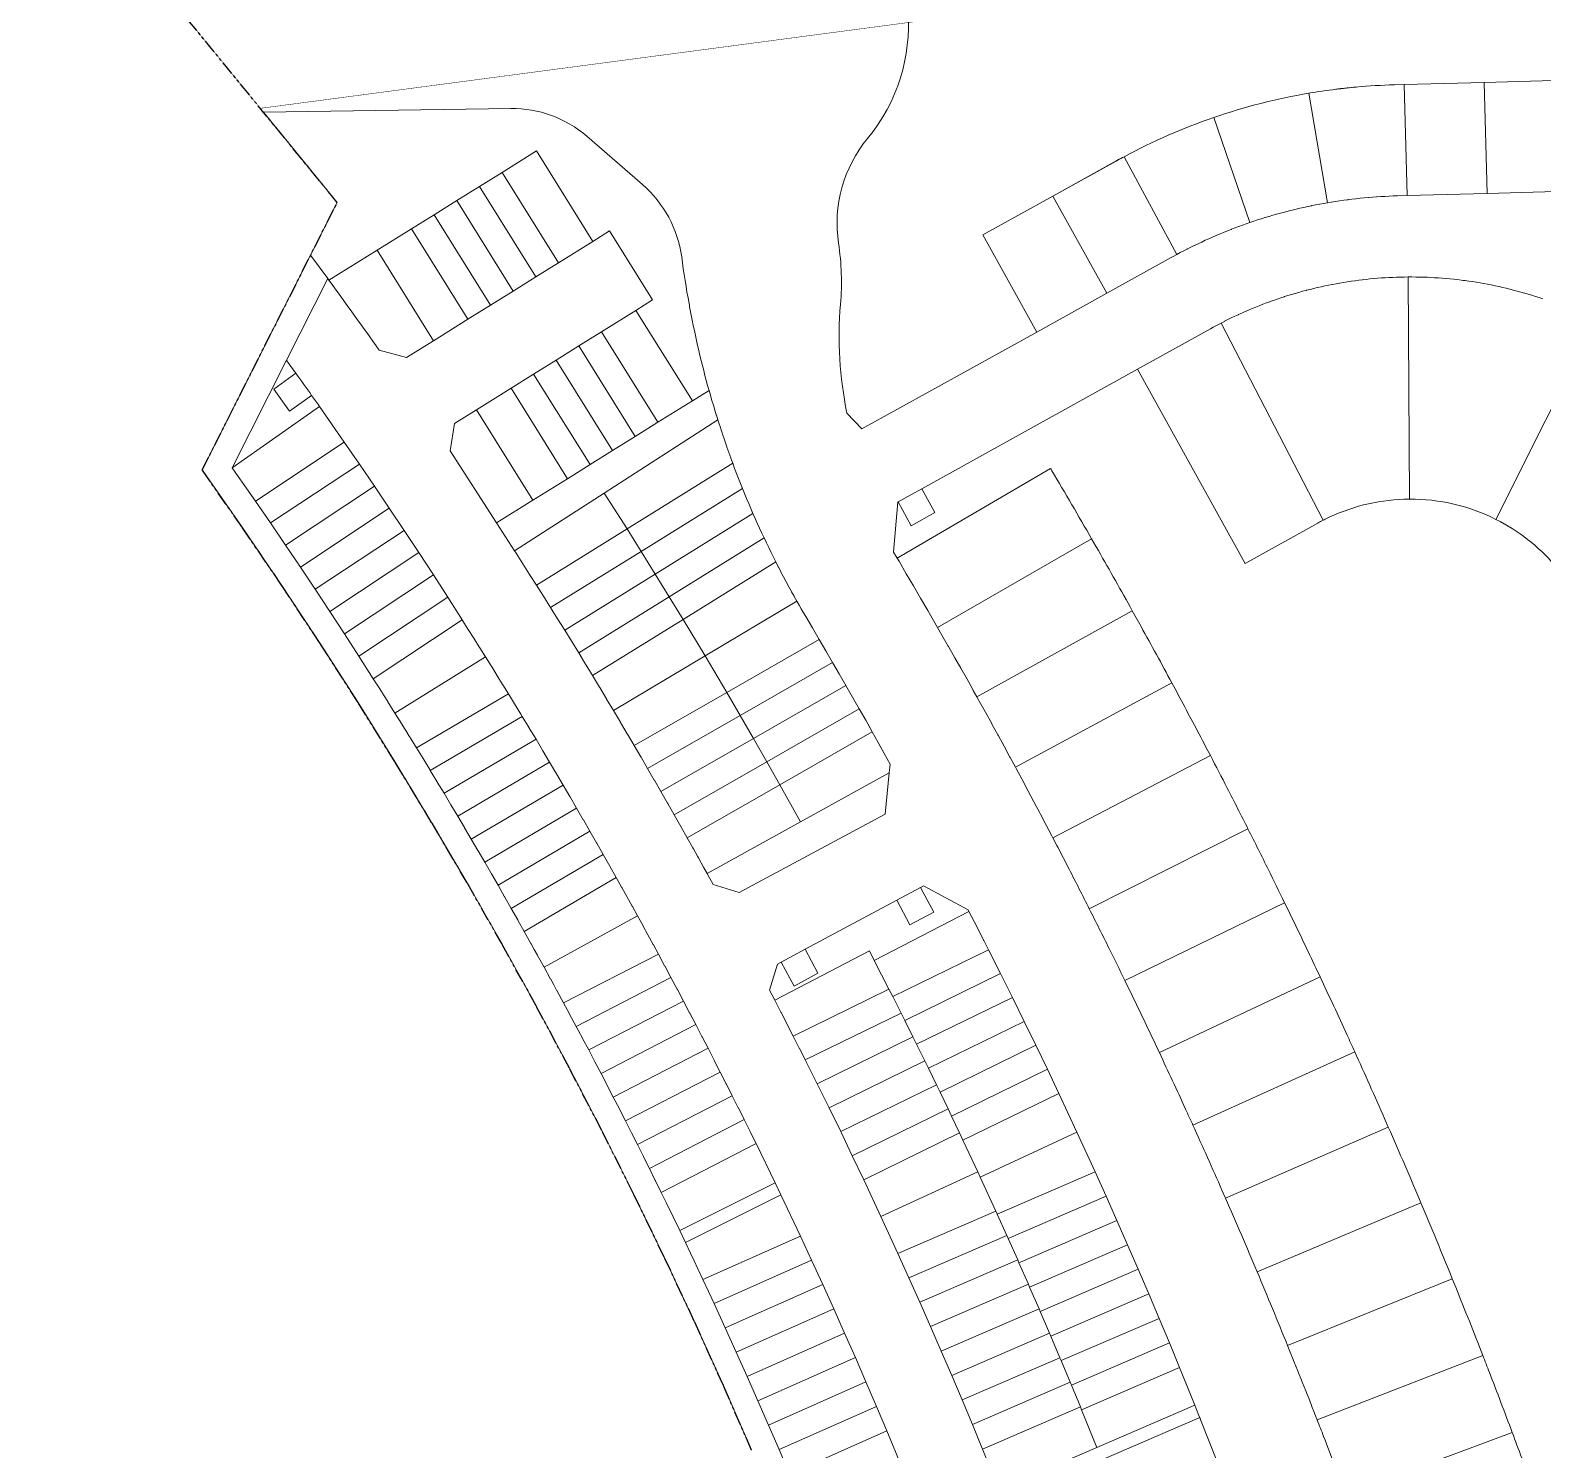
# Model space of a CAD drawing. Header units: centimetres. Extents: x -6122352 to 6876996, y -1694241 to 2592194.
# Drawn here: x -5435704 to -5095276, y -217043 to 102503 of the extents above; entities that cross this region are included whole.
import ezdxf

# ---------------------------------------------------------------- set-up
doc = ezdxf.new("R2010")
doc.units = ezdxf.units.CM
doc.header["$MEASUREMENT"] = 0
doc.linetypes.add('23585-XR-AR-DAMAC PLOT LIMITS$0$PHANTOM2', pattern=[1.25, 0.625, -0.125, 0.125, -0.125, 0.125, -0.125])
for name, color, linetype, lineweight, true_color in [('23585-XR-AR-DAMAC PLOT LIMITS$0$1-End units', 7, 'Continuous', 5, 0xf8991e), ('23585-XR-AR-DAMAC PLOT LIMITS$0$1-Open Space', 7, 'Continuous', 5, 0x90cf5a), ('23585-XR-AR-DAMAC PLOT LIMITS$0$1-Utility', 7, 'Continuous', 5, 0x8db1ff)]:
    doc.layers.add(name, color=color, linetype=linetype, lineweight=lineweight, true_color=true_color)
for name, color, linetype, lineweight in [('23585-XR-AR-DAMAC PLOT LIMITS$0$1-LV3', 231, 'Continuous', 5), ('23585-XR-AR-DAMAC PLOT LIMITS$0$1-Mid units', 41, 'Continuous', 5), ('23585-XR-AR-DAMAC PLOT LIMITS$0$1-V55', 171, 'Continuous', 5), ('23585-XR-AR-DAMAC PLOT LIMITS$0$1-V75', 142, 'Continuous', 5), ('A-ANNO-TEXT', 3, 'Continuous', 25)]:
    doc.layers.add(name, color=color, linetype=linetype, lineweight=lineweight)
doc.layers.add('23585-XR-AR-DAMAC PLOT LIMITS$0$D-Phase New', color=7, linetype='Continuous', true_color=0x000080)
doc.layers.add('23585-XR-AR-DAMAC PLOT LIMITS$0$PROJECT_LIMIT', color=1, linetype='Continuous')
doc.layers.add('@MI-REF LAYER', color=7, linetype='Continuous')

# ---------------------------------------------------------------- blocks, each defined once
blk = doc.blocks.new('23585-XR-AR-DAMAC PLOT LIMITS')
at = {"layer": '23585-XR-AR-DAMAC PLOT LIMITS$0$1-End units', "color": 251, "true_color": 0x636466}
for points in [[(496151.26, 2768715.75), (496149.59, 2768706.76), (496126, 2768711.14), (496127.67, 2768720.14)], [(496192.84, 2768708.02), (496191.18, 2768699.02), (496167.58, 2768703.41), (496169.26, 2768712.4)], [(496209.35, 2768705.21), (496204.17, 2768677.7), (496194.76, 2768679.35), (496199.91, 2768709.33), (496200.99, 2768708.84), (496201.11, 2768708.78), (496202.25, 2768708.26), (496202.28, 2768708.25), (496203.43, 2768707.74), (496203.52, 2768707.7), (496204.61, 2768707.21), (496205.7, 2768706.74), (496205.81, 2768706.69), (496206.97, 2768706.2), (496207, 2768706.19), (496208.16, 2768705.7), (496208.26, 2768705.67)], [(496227.75, 2768673.24), (496232.29, 2768697.35), (496233.45, 2768697.03), (496233.52, 2768697.02), (496234.61, 2768696.72), (496234.71, 2768696.69), (496234.74, 2768696.68), (496235.92, 2768696.37), (496235.95, 2768696.37), (496237.13, 2768696.06), (496237.16, 2768696.05), (496238.36, 2768695.75), (496239.56, 2768695.46), (496239.65, 2768695.43), (496240.77, 2768695.17), (496240.82, 2768695.16), (496241.99, 2768694.88), (496237.12, 2768671.34)], [(496237.12, 2768671.34), (496241.99, 2768694.88), (496242.97, 2768694.66), (496243.01, 2768694.65), (496243.94, 2768694.44), (496244.92, 2768694.23), (496244.96, 2768694.22), (496245.9, 2768694.02), (496248.82, 2768693.41), (496251.73, 2768692.78), (496246.48, 2768669.37)], [(496145.2, 2768683.16), (496143.53, 2768674.16), (496119.93, 2768678.55), (496121.61, 2768687.55)], [(496284.57, 2768684.11), (496279.19, 2768661.9), (496269.89, 2768664.11), (496275.15, 2768687.53), (496277.85, 2768686.89), (496280.54, 2768686.25), (496283.23, 2768685.61)], [(496186.79, 2768675.43), (496185.11, 2768666.43), (496161.52, 2768670.82), (496163.2, 2768679.82)], [(496204.17, 2768677.7), (496199.72, 2768654.11), (496196.92, 2768654.61), (496194.12, 2768655.1), (496191.32, 2768655.59), (496190.7, 2768655.69), (496194.76, 2768679.35)], [(496227.75, 2768673.24), (496237.12, 2768671.34), (496232.27, 2768647.83), (496229.33, 2768648.43), (496229.28, 2768648.45), (496226.36, 2768649.04), (496226.29, 2768649.05), (496223.3, 2768649.65)], [(496329, 2768673.7), (496322.21, 2768650.67), (496320.42, 2768651.17), (496313.38, 2768653.11), (496319.68, 2768676.26), (496322.1, 2768675.6), (496324.34, 2768674.99), (496326.67, 2768674.34), (496326.76, 2768674.32)], [(496237.12, 2768671.34), (496246.48, 2768669.37), (496241.22, 2768645.95), (496238.29, 2768646.57), (496238.24, 2768646.58), (496235.32, 2768647.2), (496235.25, 2768647.21), (496232.27, 2768647.83)], [(496279.19, 2768661.9), (496273.54, 2768638.57), (496271.99, 2768638.94), (496269.63, 2768639.51), (496269.23, 2768639.6), (496267.4, 2768640.04), (496267.09, 2768640.11), (496264.64, 2768640.69), (496269.89, 2768664.11)], [(496356.73, 2768640.49), (496363.53, 2768663.51), (496372.74, 2768660.61), (496365.47, 2768637.75), (496364.2, 2768638.15)], [(496365.47, 2768637.75), (496372.74, 2768660.61), (496382.05, 2768657.61), (496374.18, 2768634.94), (496373.52, 2768635.15)], [(496313.38, 2768653.11), (496320.42, 2768651.17), (496313.66, 2768628.14), (496310.78, 2768628.94), (496310.72, 2768628.95), (496307.84, 2768629.74), (496307.78, 2768629.76), (496304.83, 2768630.56), (496311.09, 2768653.73)], [(496146.79, 2768643.96), (496143.06, 2768620.24), (496140.67, 2768620.56), (496138.52, 2768620.85), (496136.37, 2768621.14), (496133.99, 2768621.45), (496137.06, 2768645.25)], [(496354.96, 2768641.04), (496356.73, 2768640.49), (496364.2, 2768638.15), (496356.94, 2768615.27), (496348.21, 2768618.01)], [(496435.97, 2768638.67), (496428.09, 2768615.99), (496419.52, 2768619.19), (496427.39, 2768641.87)], [(496203.86, 2768634.75), (496199.48, 2768611.15), (496196.54, 2768611.69), (496196.48, 2768611.7), (496196.47, 2768611.71), (496194.98, 2768611.98), (496193.55, 2768612.24), (496193.48, 2768612.25), (496193.42, 2768612.26), (496190.48, 2768612.79), (496194.21, 2768636.5), (496196.62, 2768636.07), (496196.72, 2768636.06), (496199.03, 2768635.64), (496201.45, 2768635.2), (496201.54, 2768635.18)], [(496364.2, 2768638.15), (496365.47, 2768637.75), (496373.52, 2768635.15), (496365.65, 2768612.47), (496356.94, 2768615.27)], [(496448.55, 2768633.87), (496439.45, 2768611.66), (496430.9, 2768614.93), (496438.78, 2768637.61), (496439.42, 2768637.37)], [(496213.5, 2768632.93), (496208.48, 2768609.45), (496205.53, 2768610.01), (496205.48, 2768610.02), (496205.45, 2768610.03), (496203.98, 2768610.31), (496202.55, 2768610.58), (496202.48, 2768610.59), (496199.48, 2768611.15), (496203.86, 2768634.75), (496206.27, 2768634.3), (496206.37, 2768634.28), (496208.68, 2768633.85), (496211.09, 2768633.39), (496211.19, 2768633.37)], [(496269.98, 2768620.6), (496264.31, 2768597.28), (496261.4, 2768597.98), (496261.35, 2768597.99), (496261.32, 2768598), (496259.86, 2768598.35), (496258.48, 2768598.68), (496258.45, 2768598.69), (496258.38, 2768598.7), (496255.41, 2768599.41), (496260.44, 2768622.88), (496262.82, 2768622.32), (496262.92, 2768622.29), (496265.21, 2768621.75), (496267.6, 2768621.18), (496267.69, 2768621.15)], [(496279.51, 2768618.25), (496273.2, 2768595.09), (496270.29, 2768595.81), (496270.24, 2768595.82), (496270.2, 2768595.83), (496268.76, 2768596.19), (496267.34, 2768596.54), (496267.28, 2768596.55), (496264.31, 2768597.28), (496269.98, 2768620.6), (496272.36, 2768620.02), (496272.46, 2768620), (496274.75, 2768619.43), (496277.13, 2768618.84), (496277.22, 2768618.82)], [(496419.52, 2768619.19), (496428.09, 2768615.99), (496420.22, 2768593.31), (496419.72, 2768593.5), (496411.01, 2768596.75), (496418.87, 2768619.43)], [(496335.23, 2768602.84), (496328.67, 2768579.75), (496322.13, 2768581.7), (496319.51, 2768582.47), (496325.82, 2768605.64)], [(496347.92, 2768598.93), (496340.28, 2768576.17), (496337.77, 2768576.95), (496335.91, 2768577.52), (496334.05, 2768578.1), (496331.54, 2768578.87), (496338.1, 2768601.96)], [(496402.65, 2768580.32), (496394.4, 2768557.79), (496391.85, 2768558.71), (496390.09, 2768559.35), (496388.33, 2768559.98), (496385.79, 2768560.9), (496393.43, 2768583.66)]]:
    blk.add_lwpolyline(points, close=True, dxfattribs=at)
at = {"layer": '23585-XR-AR-DAMAC PLOT LIMITS$0$1-LV3', "color": 251, "true_color": 0x636466}
for points in [[(496291.05, 2768885.02), (496289.42, 2768883.15), (496287.8, 2768881.28), (496279.24, 2768871.43), (496260.36, 2768887.82), (496268.92, 2768897.67), (496272.25, 2768901.5)], [(496279.24, 2768871.43), (496267.44, 2768857.84), (496248.56, 2768874.23), (496260.36, 2768887.82)], [(496213.68, 2768798.97), (496237.99, 2768793.13), (496233.79, 2768775.63), (496209.48, 2768781.46)]]:
    blk.add_lwpolyline(points, close=True, dxfattribs=at)
for points in [[(496267.44, 2768857.84), (496266.01, 2768856.19), (496265.44, 2768855.52), (496265.39, 2768855.47), (496264.79, 2768854.76), (496264.2, 2768854.05), (496263.61, 2768853.33), (496263.03, 2768852.61), (496263.01, 2768852.58), (496262.46, 2768851.88), (496261.92, 2768851.2), (496261.87, 2768851.13), (496261.31, 2768850.39), (496260.75, 2768849.65), (496260.21, 2768848.91), (496260.17, 2768848.85), (496259.65, 2768848.15), (496259.14, 2768847.42), (496259.11, 2768847.38), (496258.58, 2768846.62), (496258.05, 2768845.85), (496257.53, 2768845.09), (496257.02, 2768844.32), (496257, 2768844.27), (496256.51, 2768843.54), (496235.5, 2768857.08, -0.01132), (496238.96, 2768862.19, -0.000955), (496239.26, 2768862.61, -0.001048), (496239.6, 2768863.07), (496239.63, 2768863.12), (496239.97, 2768863.59, -0.00235), (496240.73, 2768864.62), (496241.12, 2768865.14), (496241.31, 2768865.39), (496241.39, 2768865.5), (496241.66, 2768865.86), (496241.69, 2768865.9, -0.015809), (496247.13, 2768872.58), (496248.56, 2768874.23)], [(496256.51, 2768843.54), (496256.03, 2768842.78), (496255.57, 2768842.04), (496255.54, 2768842), (496255.1, 2768841.28), (496255.07, 2768841.23), (496254.64, 2768840.53), (496254.6, 2768840.46), (496254.19, 2768839.76), (496254.14, 2768839.68), (496253.69, 2768838.91), (496253.24, 2768838.13), (496252.8, 2768837.34), (496252.37, 2768836.56), (496251.94, 2768835.76), (496251.52, 2768834.97), (496251.1, 2768834.17), (496250.69, 2768833.37), (496250.29, 2768832.56), (496249.9, 2768831.76), (496249.87, 2768831.69), (496249.51, 2768830.95), (496249.49, 2768830.89), (496249.13, 2768830.13), (496249.11, 2768830.09), (496248.75, 2768829.31), (496248.74, 2768829.29), (496248.38, 2768828.48), (496248.02, 2768827.67), (496225.1, 2768837.64, -0.040534), (496235.5, 2768857.08)], [(496248.02, 2768827.67), (496247.67, 2768826.84), (496247.33, 2768826.04), (496247.31, 2768826), (496246.99, 2768825.22), (496246.97, 2768825.16), (496246.66, 2768824.39), (496246.63, 2768824.32), (496246.33, 2768823.57), (496246.3, 2768823.48), (496245.98, 2768822.65), (496245.66, 2768821.8), (496245.36, 2768820.96), (496245.05, 2768820.11), (496244.76, 2768819.26), (496244.47, 2768818.4), (496244.19, 2768817.55), (496243.92, 2768816.69), (496243.65, 2768815.83), (496243.39, 2768814.98), (496243.37, 2768814.91), (496243.14, 2768814.11), (496243.12, 2768814.06), (496242.89, 2768813.25), (496242.88, 2768813.2), (496242.65, 2768812.38), (496242.65, 2768812.35), (496242.42, 2768811.5), (496242.2, 2768810.64), (496217.96, 2768816.78, -0.040534), (496225.1, 2768837.64)], [(496242.2, 2768810.64), (496242.02, 2768809.94), (496242.02, 2768809.91), (496241.85, 2768809.25), (496237.99, 2768793.13), (496213.68, 2768798.97), (496217.47, 2768814.79), (496217.54, 2768815.08, -0.003213), (496217.96, 2768816.78)]]:
    blk.add_lwpolyline(points, format="xyb", close=True, dxfattribs=at)
at = {"layer": '23585-XR-AR-DAMAC PLOT LIMITS$0$1-Mid units', "color": 251, "true_color": 0x636466}
for points in [[(496149.59, 2768706.76), (496148.5, 2768700.86), (496124.9, 2768705.24), (496126, 2768711.14)], [(496148.5, 2768700.86), (496147.4, 2768694.96), (496123.8, 2768699.34), (496124.9, 2768705.24)], [(496204.17, 2768677.7), (496209.35, 2768705.21), (496210.49, 2768704.75), (496211.62, 2768704.3), (496212.76, 2768703.86), (496213.9, 2768703.42), (496215.04, 2768702.99), (496210.07, 2768676.62)], [(496191.18, 2768699.02), (496190.08, 2768693.12), (496166.49, 2768697.51), (496167.58, 2768703.41)], [(496215.97, 2768675.52), (496210.07, 2768676.62), (496215.04, 2768702.99), (496216.18, 2768702.56), (496217.32, 2768702.15), (496218.47, 2768701.74), (496219.61, 2768701.34), (496220.76, 2768700.94)], [(496215.97, 2768675.52), (496220.76, 2768700.94), (496221.91, 2768700.55), (496223.05, 2768700.17), (496224.2, 2768699.79), (496225.36, 2768699.42), (496226.51, 2768699.06), (496221.86, 2768674.39)], [(496147.4, 2768694.96), (496146.3, 2768689.06), (496122.7, 2768693.45), (496123.8, 2768699.34)], [(496190.08, 2768693.12), (496188.98, 2768687.22), (496165.39, 2768691.61), (496166.49, 2768697.51)], [(496221.86, 2768674.39), (496226.51, 2768699.06), (496227.66, 2768698.71), (496228.82, 2768698.36), (496229.98, 2768698.02), (496231.13, 2768697.68), (496232.29, 2768697.35), (496227.75, 2768673.24), (496227.04, 2768673.38)], [(496146.3, 2768689.06), (496145.2, 2768683.16), (496121.61, 2768687.55), (496122.7, 2768693.45)], [(496188.98, 2768687.22), (496187.89, 2768681.33), (496164.29, 2768685.72), (496165.39, 2768691.61)], [(496246.48, 2768669.37), (496251.73, 2768692.78), (496254.66, 2768692.15), (496257.6, 2768691.51), (496252.34, 2768668.09)], [(496252.34, 2768668.09), (496257.6, 2768691.51), (496260.53, 2768690.86), (496263.45, 2768690.21), (496258.2, 2768666.79)], [(496258.2, 2768666.79), (496263.45, 2768690.21), (496266.38, 2768689.55), (496269.31, 2768688.88), (496264.05, 2768665.47)], [(496264.05, 2768665.47), (496269.31, 2768688.88), (496272.23, 2768688.21), (496275.15, 2768687.53), (496269.89, 2768664.11)], [(496187.89, 2768681.33), (496186.79, 2768675.43), (496163.2, 2768679.82), (496164.29, 2768685.72)], [(496205.62, 2768653.04), (496202.67, 2768653.58), (496199.72, 2768654.11), (496204.17, 2768677.7), (496210.07, 2768676.62)], [(496211.52, 2768651.94), (496208.57, 2768652.49), (496205.62, 2768653.04), (496210.07, 2768676.62), (496215.97, 2768675.52)], [(496217.41, 2768650.81), (496214.47, 2768651.37), (496211.52, 2768651.94), (496215.97, 2768675.52), (496221.86, 2768674.39)], [(496221.86, 2768674.39), (496227.04, 2768673.38), (496227.75, 2768673.24), (496223.3, 2768649.65), (496222.37, 2768649.84), (496219.89, 2768650.32), (496217.41, 2768650.81)], [(496327.98, 2768649.04), (496326.2, 2768649.55), (496322.21, 2768650.67), (496329, 2768673.7), (496334.77, 2768672.07)], [(496331.97, 2768647.9), (496327.98, 2768649.04), (496334.77, 2768672.07), (496340.54, 2768670.41), (496333.75, 2768647.39)], [(496333.75, 2768647.39), (496340.54, 2768670.41), (496346.3, 2768668.72), (496339.51, 2768645.7), (496337.73, 2768646.23)], [(496246.48, 2768669.37), (496252.34, 2768668.09), (496247.09, 2768644.68), (496244.21, 2768645.3), (496244.15, 2768645.31), (496241.22, 2768645.95)], [(496252.34, 2768668.09), (496258.2, 2768666.79), (496252.94, 2768643.38), (496250.07, 2768644.01), (496250.01, 2768644.03), (496247.09, 2768644.68)], [(496258.2, 2768666.79), (496264.05, 2768665.47), (496258.79, 2768642.05), (496255.93, 2768642.7), (496255.87, 2768642.71), (496252.94, 2768643.38)], [(496339.51, 2768645.7), (496346.3, 2768668.72), (496352.05, 2768667.01), (496345.26, 2768643.99), (496343.48, 2768644.52)], [(496345.26, 2768643.99), (496352.05, 2768667.01), (496357.79, 2768665.28), (496351, 2768642.26), (496349.23, 2768642.8)], [(496264.05, 2768665.47), (496269.89, 2768664.11), (496264.64, 2768640.69), (496261.78, 2768641.36), (496261.72, 2768641.37), (496258.79, 2768642.05)], [(496351, 2768642.26), (496357.79, 2768665.28), (496363.53, 2768663.51), (496356.73, 2768640.49), (496354.96, 2768641.04)], [(496374.18, 2768634.94), (496382.05, 2768657.61), (496387.75, 2768655.74), (496379.88, 2768633.06), (496379.22, 2768633.28)], [(496379.88, 2768633.06), (496387.75, 2768655.74), (496393.44, 2768653.83), (496385.57, 2768631.16), (496384.91, 2768631.38)], [(496385.57, 2768631.16), (496393.44, 2768653.83), (496399.12, 2768651.91), (496391.25, 2768629.23), (496390.59, 2768629.46)], [(496313.66, 2768628.14), (496320.42, 2768651.17), (496322.21, 2768650.67), (496326.2, 2768649.55), (496319.44, 2768626.52), (496316.61, 2768627.32), (496316.55, 2768627.33)], [(496325.21, 2768624.87), (496319.44, 2768626.52), (496326.2, 2768649.55), (496327.98, 2768649.04), (496331.97, 2768647.9)], [(496391.25, 2768629.23), (496399.12, 2768651.91), (496404.8, 2768649.95), (496396.92, 2768627.28), (496396.27, 2768627.51)], [(496396.92, 2768627.28), (496404.8, 2768649.95), (496410.46, 2768647.97), (496402.59, 2768625.3), (496401.93, 2768625.53)], [(496330.97, 2768623.2), (496325.21, 2768624.87), (496331.97, 2768647.9), (496333.75, 2768647.39), (496337.73, 2768646.23)], [(496337.73, 2768646.23), (496339.51, 2768645.7), (496343.48, 2768644.52), (496336.72, 2768621.5), (496330.97, 2768623.2)], [(496402.59, 2768625.3), (496410.46, 2768647.97), (496416.11, 2768645.96), (496408.24, 2768623.29), (496407.59, 2768623.52)], [(496408.24, 2768623.29), (496416.11, 2768645.96), (496421.76, 2768643.93), (496413.88, 2768621.25), (496413.23, 2768621.49)], [(496152.73, 2768643.13), (496149, 2768619.42), (496143.06, 2768620.24), (496146.79, 2768643.96)], [(496158.67, 2768642.27), (496154.94, 2768618.56), (496149, 2768619.42), (496152.73, 2768643.13)], [(496343.48, 2768644.52), (496345.26, 2768643.99), (496349.23, 2768642.8), (496342.47, 2768619.76), (496336.72, 2768621.5)], [(496349.23, 2768642.8), (496351, 2768642.26), (496354.96, 2768641.04), (496348.21, 2768618.01), (496342.47, 2768619.76)], [(496413.88, 2768621.25), (496421.76, 2768643.93), (496427.39, 2768641.87), (496419.52, 2768619.19), (496418.87, 2768619.43)], [(496164.6, 2768641.38), (496160.88, 2768617.67), (496154.94, 2768618.56), (496158.67, 2768642.27)], [(496170.53, 2768640.46), (496166.81, 2768616.75), (496160.88, 2768617.67), (496164.6, 2768641.38)], [(496176.46, 2768639.52), (496172.73, 2768615.81), (496166.81, 2768616.75), (496170.53, 2768640.46)], [(496182.38, 2768638.54), (496178.65, 2768614.83), (496172.73, 2768615.81), (496176.46, 2768639.52)], [(496188.29, 2768637.54), (496184.57, 2768613.82), (496178.65, 2768614.83), (496182.38, 2768638.54)], [(496194.21, 2768636.5), (496190.48, 2768612.79), (496184.57, 2768613.82), (496188.29, 2768637.54)], [(496219.39, 2768631.77), (496214.36, 2768608.3), (496214.14, 2768608.34), (496211.31, 2768608.9), (496208.48, 2768609.45), (496213.5, 2768632.93), (496216.16, 2768632.41), (496218.81, 2768631.89)], [(496373.52, 2768635.15), (496374.18, 2768634.94), (496379.22, 2768633.28), (496371.36, 2768610.6), (496365.65, 2768612.47)], [(496379.22, 2768633.28), (496379.88, 2768633.06), (496384.91, 2768631.38), (496377.05, 2768608.71), (496371.36, 2768610.6)], [(496225.27, 2768630.59), (496220.25, 2768607.12), (496217.37, 2768607.7), (496217.31, 2768607.71), (496214.36, 2768608.3), (496219.39, 2768631.77), (496222.33, 2768631.18), (496222.39, 2768631.17)], [(496231.15, 2768629.37), (496226.12, 2768605.9), (496223.24, 2768606.5), (496223.18, 2768606.51), (496220.25, 2768607.12), (496225.27, 2768630.59), (496228.21, 2768629.98), (496228.27, 2768629.97)], [(496237.02, 2768628.13), (496231.99, 2768604.66), (496229.12, 2768605.27), (496229.06, 2768605.28), (496226.12, 2768605.9), (496231.15, 2768629.37), (496234.08, 2768628.75), (496234.14, 2768628.74)], [(496384.91, 2768631.38), (496385.57, 2768631.16), (496390.59, 2768629.46), (496382.73, 2768606.78), (496377.05, 2768608.71)], [(496390.59, 2768629.46), (496391.25, 2768629.23), (496396.27, 2768627.51), (496388.41, 2768604.83), (496382.73, 2768606.78)], [(496242.88, 2768626.86), (496237.86, 2768603.39), (496234.99, 2768604.02), (496234.93, 2768604.03), (496231.99, 2768604.66), (496237.02, 2768628.13), (496239.95, 2768627.5), (496240.01, 2768627.49)], [(496248.74, 2768625.56), (496243.72, 2768602.09), (496240.85, 2768602.73), (496240.79, 2768602.74), (496237.86, 2768603.39), (496242.88, 2768626.86), (496245.81, 2768626.21), (496245.87, 2768626.2)], [(496254.59, 2768624.24), (496249.57, 2768600.76), (496246.7, 2768601.42), (496246.64, 2768601.43), (496243.72, 2768602.09), (496248.74, 2768625.56), (496251.67, 2768624.9), (496251.73, 2768624.89)], [(496396.27, 2768627.51), (496396.92, 2768627.28), (496401.93, 2768625.53), (496394.07, 2768602.85), (496388.41, 2768604.83)], [(496401.93, 2768625.53), (496402.59, 2768625.3), (496407.59, 2768623.52), (496399.72, 2768600.85), (496394.07, 2768602.85)], [(496260.44, 2768622.88), (496255.41, 2768599.41), (496252.55, 2768600.07), (496252.49, 2768600.09), (496249.57, 2768600.76), (496254.59, 2768624.24), (496257.51, 2768623.56), (496257.57, 2768623.55)], [(496407.59, 2768623.52), (496408.24, 2768623.29), (496413.23, 2768621.49), (496405.37, 2768598.81), (496399.72, 2768600.85)], [(496413.23, 2768621.49), (496413.88, 2768621.25), (496418.87, 2768619.43), (496411.01, 2768596.75), (496405.37, 2768598.81)], [(496285.32, 2768616.77), (496279.02, 2768593.61), (496276.17, 2768594.33), (496276.11, 2768594.35), (496273.2, 2768595.09), (496279.51, 2768618.25), (496282.42, 2768617.51), (496282.48, 2768617.5)], [(496291.13, 2768615.26), (496284.83, 2768592.11), (496281.98, 2768592.84), (496281.92, 2768592.86), (496279.02, 2768593.61), (496285.32, 2768616.77), (496288.23, 2768616.02), (496288.29, 2768616)], [(496296.93, 2768613.73), (496290.63, 2768590.57), (496287.78, 2768591.32), (496287.73, 2768591.34), (496284.83, 2768592.11), (496291.13, 2768615.26), (496294.03, 2768614.5), (496294.09, 2768614.48)], [(496302.73, 2768612.17), (496296.42, 2768589.01), (496293.58, 2768589.78), (496293.52, 2768589.79), (496290.63, 2768590.57), (496296.93, 2768613.73), (496299.83, 2768612.95), (496299.89, 2768612.94)], [(496308.51, 2768610.58), (496302.2, 2768587.42), (496299.37, 2768588.2), (496299.31, 2768588.22), (496296.42, 2768589.01), (496302.73, 2768612.17), (496305.62, 2768611.37), (496305.68, 2768611.36)], [(496314.29, 2768608.96), (496307.98, 2768585.8), (496305.15, 2768586.59), (496305.09, 2768586.61), (496302.2, 2768587.42), (496308.51, 2768610.58), (496311.4, 2768609.77), (496311.46, 2768609.75)], [(496320.06, 2768607.31), (496313.75, 2768584.15), (496310.93, 2768584.96), (496310.87, 2768584.98), (496307.98, 2768585.8), (496314.29, 2768608.96), (496317.17, 2768608.14), (496317.23, 2768608.12)], [(496325.82, 2768605.64), (496319.51, 2768582.47), (496316.69, 2768583.3), (496316.63, 2768583.31), (496313.75, 2768584.15), (496320.06, 2768607.31), (496322.94, 2768606.48), (496323, 2768606.46)], [(496353.64, 2768597.12), (496346, 2768574.36), (496340.28, 2768576.17), (496347.92, 2768598.93)], [(496359.35, 2768595.28), (496351.72, 2768572.52), (496346, 2768574.36), (496353.64, 2768597.12)], [(496365.05, 2768593.41), (496357.42, 2768570.66), (496351.72, 2768572.52), (496359.35, 2768595.28)], [(496370.75, 2768591.52), (496363.11, 2768568.76), (496357.42, 2768570.66), (496365.05, 2768593.41)], [(496376.43, 2768589.6), (496368.8, 2768566.84), (496363.11, 2768568.76), (496370.75, 2768591.52)], [(496382.1, 2768587.65), (496374.47, 2768564.89), (496368.8, 2768566.84), (496376.43, 2768589.6)], [(496387.77, 2768585.67), (496380.13, 2768562.91), (496374.47, 2768564.89), (496382.1, 2768587.65)], [(496393.43, 2768583.66), (496385.79, 2768560.9), (496380.13, 2768562.91), (496387.77, 2768585.67)]]:
    blk.add_lwpolyline(points, close=True, dxfattribs=at)
at = {"layer": '23585-XR-AR-DAMAC PLOT LIMITS$0$1-Open Space', "color": 251, "true_color": 0x636466}
for points in [[(496132.41, 2768811.37, -0.401512), (496175.93, 2768776.99, 0.213222), (496188.9, 2768756.24, -0.058707), (496199.33, 2768747.29, 0.07197), (496218.39, 2768731.79), (496223.29, 2768731.89), (496233.79, 2768775.63), (496209.48, 2768781.46), (496213.68, 2768798.97), (496217.51, 2768814.97, -0.003431), (496217.96, 2768816.78, -0.040534), (496225.1, 2768837.64, -0.040534), (496235.5, 2768857.08, -0.011321), (496238.96, 2768862.19, -0.002004), (496239.6, 2768863.07, -0.003525), (496240.73, 2768864.62), (496241.36, 2768865.47, -0.000996), (496241.69, 2768865.9, -0.015809), (496247.13, 2768872.58), (496248.56, 2768874.23), (496260.36, 2768887.82), (496268.92, 2768897.67), (496272.25, 2768901.5, -0.004459)], [(496494.44, 2768684.9, 0.001136), (496488.72, 2768687.23, 0.002652), (496475.31, 2768692.56, 0.000757), (496471.47, 2768694.05, 0.003031), (496456.06, 2768699.92), (496454.13, 2768700.64, 0.003409), (496436.71, 2768706.99, 0.003408), (496419.2, 2768713.1), (496417.25, 2768713.76, 0.00303), (496401.61, 2768718.97, 0.000758), (496397.68, 2768720.24, 0.002649), (496383.94, 2768724.6, 0.001136), (496378.03, 2768726.43, 0.002271), (496366.19, 2768729.99, 0.001514), (496358.28, 2768732.31, 0.001894), (496348.37, 2768735.14, 0.001894), (496338.45, 2768737.9, 0.001514), (496330.49, 2768740.04, 0.002273), (496318.53, 2768743.18, 0.001136), (496312.54, 2768744.71, 0.002651), (496298.53, 2768748.16), (496294.57, 2768749.11), (496293.63, 2768749.34, 0.00286), (496278.47, 2768752.84), (496276.45, 2768753.29, 0.003259), (496259.13, 2768757.05), (496258.74, 2768757.13), (496258.52, 2768757.17), (496250.14, 2768718.07), (496248.59, 2768718.39), (496240.87, 2768726.72), (496240.88, 2768726.78), (496246.87, 2768725.34), (496248.29, 2768731.27), (496242.31, 2768732.71), (496255.27, 2768786.74), (496303.89, 2768775.07), (496308.25, 2768793.25), (496308.27, 2768793.3, -0.007271), (496308.58, 2768794.53, -0.003139), (496308.73, 2768795.06, -0.107793), (496317.37, 2768811.15, -0.007102), (496318.17, 2768812.07, -0.118311), (496334.68, 2768823.35, -0.09893), (496351.24, 2768826.14, -0.019137)]]:
    blk.add_lwpolyline(points, format="xyb", dxfattribs=at)
for points in [[(496193.65, 2768712.36), (496192.84, 2768708.02), (496169.26, 2768712.4), (496170.07, 2768716.75), (496152.07, 2768720.1), (496151.26, 2768715.75), (496127.67, 2768720.14), (496126, 2768711.14), (496124.9, 2768705.24), (496123.8, 2768699.34), (496122.7, 2768693.45), (496121.61, 2768687.55), (496119.93, 2768678.55), (496117.6, 2768666.02), (496117.1, 2768666.08), (496110.63, 2768666.78), (496105.93, 2768679.22), (496079.7, 2768680.71), (496116.75, 2768722.33, -0.184354), (496132.89, 2768730.71), (496149.39, 2768732.6, -0.181817), (496167.35, 2768728.1, 0.012217), (496176.22, 2768722.23, 0.006388), (496177.5, 2768721.44, 0.02184)], [(496494.44, 2768684.9), (496479.31, 2768647.88, 0.001136), (496473.75, 2768650.14), (496488.72, 2768687.23, -0.001136)], [(496143.53, 2768674.16), (496142.23, 2768667.17), (496136.81, 2768663.73, 0.003872), (496117.6, 2768666.02), (496119.93, 2768678.55)], [(496128.02, 2768646.39), (496127.28, 2768640.32), (496133.33, 2768639.59), (496134.07, 2768645.64, -0.000612), (496137.06, 2768645.25), (496133.99, 2768621.45), (496124.38, 2768646.82, -0.000742)]]:
    blk.add_lwpolyline(points, format="xyb", close=True, dxfattribs=at)
for points in [[(496199.91, 2768709.33), (496194.76, 2768679.35), (496190.7, 2768655.69), (496183.35, 2768656.94), (496185.11, 2768666.43), (496186.79, 2768675.43), (496187.89, 2768681.33), (496188.98, 2768687.22), (496190.08, 2768693.12), (496191.18, 2768699.02), (496192.84, 2768708.02), (496193.65, 2768712.36), (496194.69, 2768711.85), (496194.75, 2768711.82), (496195.74, 2768711.32), (496196.77, 2768710.82), (496197.83, 2768710.31), (496198.8, 2768709.85), (496198.88, 2768709.81)], [(496281.57, 2768641.04), (496276.32, 2768637.89), (496274.6, 2768638.31), (496273.54, 2768638.57), (496279.19, 2768661.9), (496284.57, 2768684.11), (496290.81, 2768677.16)], [(496299.53, 2768637.41), (496305.46, 2768635.89), (496306.98, 2768641.8), (496301.04, 2768643.32), (496306.84, 2768665.98), (496312.9, 2768664.43), (496314.41, 2768670.33), (496308.35, 2768671.89), (496308.54, 2768672.62), (496319.25, 2768676.38), (496319.68, 2768676.26), (496313.38, 2768653.11), (496311.09, 2768653.73), (496304.83, 2768630.56), (496302.38, 2768631.21), (496299.29, 2768636.49)], [(496164.3, 2768660.19), (496160.46, 2768665.11), (496161.52, 2768670.82), (496185.11, 2768666.43), (496183.35, 2768656.94)], [(496438.78, 2768637.61), (496430.9, 2768614.93), (496423.03, 2768592.25), (496422.42, 2768592.48), (496420.22, 2768593.31), (496428.09, 2768615.99), (496435.97, 2768638.67), (496436.55, 2768638.45), (496438.66, 2768637.66)], [(496338.1, 2768601.96), (496331.54, 2768578.87), (496328.67, 2768579.75), (496335.23, 2768602.84)]]:
    blk.add_lwpolyline(points, close=True, dxfattribs=at)
blk.add_lwpolyline([(496376.07, 2768558.28), (496361.03, 2768563.43), (496345.92, 2768568.38), (496330.75, 2768573.12), (496315.52, 2768577.67), (496300.24, 2768582.01), (496284.91, 2768586.14), (496269.53, 2768590.08), (496254.12, 2768593.8), (496238.66, 2768597.32), (496223.18, 2768600.63), (496207.66, 2768603.73), (496192.12, 2768606.63), (496176.56, 2768609.32), (496160.98, 2768611.8), (496145.39, 2768614.07), (496129.8, 2768616.14), (496110.63, 2768666.78), (496117.1, 2768666.08), (496124.38, 2768646.82), (496133.99, 2768621.45), (496136.37, 2768621.14), (496138.52, 2768620.85), (496140.67, 2768620.56), (496143.06, 2768620.24), (496149, 2768619.42), (496154.94, 2768618.56), (496160.88, 2768617.67), (496166.81, 2768616.75), (496172.73, 2768615.81), (496178.65, 2768614.83), (496184.57, 2768613.82), (496190.48, 2768612.79), (496193.42, 2768612.26), (496193.48, 2768612.25), (496193.55, 2768612.24), (496194.98, 2768611.98), (496196.47, 2768611.71), (496196.48, 2768611.7), (496196.54, 2768611.69), (496199.48, 2768611.15), (496202.48, 2768610.59), (496202.55, 2768610.58), (496203.98, 2768610.31), (496205.45, 2768610.03), (496205.48, 2768610.02), (496205.53, 2768610.01), (496208.48, 2768609.45), (496211.31, 2768608.9), (496214.14, 2768608.34), (496214.36, 2768608.3), (496217.31, 2768607.71), (496217.37, 2768607.7), (496220.25, 2768607.12), (496223.18, 2768606.51), (496223.24, 2768606.5), (496226.12, 2768605.9), (496229.06, 2768605.28), (496229.12, 2768605.27), (496231.99, 2768604.66), (496234.93, 2768604.03), (496234.99, 2768604.02), (496237.86, 2768603.39), (496240.79, 2768602.74), (496240.85, 2768602.73), (496243.72, 2768602.09), (496246.64, 2768601.43), (496246.7, 2768601.42), (496249.57, 2768600.76), (496252.49, 2768600.09), (496252.55, 2768600.07), (496255.41, 2768599.41), (496258.38, 2768598.7), (496258.45, 2768598.69), (496258.48, 2768598.68), (496259.86, 2768598.35), (496261.32, 2768598), (496261.35, 2768597.99), (496261.4, 2768597.98), (496264.31, 2768597.28), (496267.28, 2768596.55), (496267.34, 2768596.54), (496268.76, 2768596.19), (496270.2, 2768595.83), (496270.24, 2768595.82), (496270.29, 2768595.81), (496273.2, 2768595.09), (496276.11, 2768594.35), (496276.17, 2768594.33), (496279.02, 2768593.61), (496281.92, 2768592.86), (496281.98, 2768592.84), (496284.83, 2768592.11), (496287.73, 2768591.34), (496287.78, 2768591.32), (496290.63, 2768590.57), (496293.52, 2768589.79), (496293.58, 2768589.78), (496296.42, 2768589.01), (496299.31, 2768588.22), (496299.37, 2768588.2), (496302.2, 2768587.42), (496305.09, 2768586.61), (496305.15, 2768586.59), (496307.98, 2768585.8), (496310.87, 2768584.98), (496310.93, 2768584.96), (496313.75, 2768584.15), (496316.63, 2768583.31), (496316.69, 2768583.3), (496319.51, 2768582.47), (496322.13, 2768581.7), (496328.67, 2768579.75), (496331.54, 2768578.87), (496334.05, 2768578.1), (496335.91, 2768577.52), (496337.77, 2768576.95), (496340.28, 2768576.17), (496346, 2768574.36), (496351.72, 2768572.52), (496357.42, 2768570.66), (496363.11, 2768568.76), (496368.8, 2768566.84), (496374.47, 2768564.89), (496380.13, 2768562.91), (496385.79, 2768560.9)], dxfattribs=at)
at = {"layer": '23585-XR-AR-DAMAC PLOT LIMITS$0$1-Utility', "color": 251, "true_color": 0x636466}
for points in [[(496248.29, 2768731.27), (496246.87, 2768725.34), (496240.88, 2768726.78), (496242.31, 2768732.71)], [(496306.84, 2768665.98), (496308.35, 2768671.89), (496314.41, 2768670.33), (496312.9, 2768664.43)], [(496306.98, 2768641.8), (496301.04, 2768643.32), (496299.53, 2768637.41), (496305.46, 2768635.89)]]:
    blk.add_lwpolyline(points, close=True, dxfattribs=at)
blk.add_lwpolyline([(496134.07, 2768645.64), (496133.33, 2768639.59), (496127.28, 2768640.32), (496128.02, 2768646.39, -0.001237)], format="xyb", close=True, dxfattribs=at)
at = {"layer": '23585-XR-AR-DAMAC PLOT LIMITS$0$1-V55', "color": 251, "true_color": 0x636466}
for points in [[(496276.45, 2768753.29), (496267.73, 2768714.26), (496266.56, 2768714.52), (496263.49, 2768715.2), (496260.32, 2768715.89), (496257.18, 2768716.57), (496254.08, 2768717.23), (496250.91, 2768717.9), (496250.14, 2768718.07), (496258.52, 2768757.17), (496258.74, 2768757.13), (496259.13, 2768757.05, -0.003259)], [(496294.57, 2768749.11), (496285.27, 2768710.21), (496283.61, 2768710.6), (496283.25, 2768710.69), (496280.84, 2768711.26), (496278.03, 2768711.91), (496275.43, 2768712.51), (496272.59, 2768713.16), (496272.45, 2768713.19), (496269.68, 2768713.82), (496267.73, 2768714.26), (496276.45, 2768753.29), (496278.47, 2768752.84, -0.00286), (496293.63, 2768749.34)], [(496312.54, 2768744.71), (496302.75, 2768705.93), (496300.35, 2768706.53), (496300.26, 2768706.55), (496297.56, 2768707.22), (496294.99, 2768707.86), (496294.71, 2768707.93), (496292.08, 2768708.57), (496291.94, 2768708.6), (496289.1, 2768709.29), (496286.35, 2768709.95), (496286.16, 2768710), (496285.27, 2768710.21), (496294.57, 2768749.11), (496298.53, 2768748.16, -0.002651)], [(496330.49, 2768740.04), (496320.17, 2768701.4), (496319.68, 2768701.53), (496316.92, 2768702.27), (496314.37, 2768702.94), (496314.1, 2768703.01), (496311.47, 2768703.69), (496311.33, 2768703.73), (496308.57, 2768704.44), (496305.85, 2768705.14), (496305.66, 2768705.19), (496303.11, 2768705.83), (496302.75, 2768705.93), (496312.54, 2768744.71, -0.001136), (496318.53, 2768743.18, -0.002273)], [(496348.37, 2768735.14), (496337.53, 2768696.64, 0.001894), (496327.9, 2768699.32), (496325.2, 2768700.05), (496325, 2768700.1), (496322.46, 2768700.79), (496322.11, 2768700.88), (496320.17, 2768701.4), (496330.49, 2768740.04, -0.001514), (496338.45, 2768737.9, -0.001894)], [(496366.19, 2768729.99), (496354.83, 2768691.65, 0.001515), (496347.15, 2768693.9, 0.001894), (496337.53, 2768696.64), (496348.37, 2768735.14, -0.001894), (496358.28, 2768732.31, -0.001514)], [(496383.94, 2768724.6), (496372.05, 2768686.41, 0.001136), (496366.32, 2768688.18, 0.002272), (496354.83, 2768691.65), (496366.19, 2768729.99, -0.002271), (496378.03, 2768726.43, -0.001136)], [(496401.61, 2768718.97), (496389.2, 2768680.95, 0.000758), (496385.39, 2768682.18, 0.002651), (496372.05, 2768686.41), (496383.94, 2768724.6, -0.002649), (496397.68, 2768720.24, -0.000758)], [(496419.2, 2768713.1), (496406.28, 2768675.25), (496404.38, 2768675.89, 0.00303), (496389.2, 2768680.95), (496401.61, 2768718.97, -0.00303), (496417.25, 2768713.76)], [(496436.71, 2768706.99), (496423.27, 2768669.32, 0.003409), (496406.28, 2768675.25), (496419.2, 2768713.1, -0.003408)], [(496454.13, 2768700.64), (496440.18, 2768663.15, 0.003409), (496423.27, 2768669.32), (496436.71, 2768706.99, -0.003409)], [(496471.47, 2768694.05), (496457.01, 2768656.76, 0.00303), (496442.05, 2768662.45), (496440.18, 2768663.15), (496454.13, 2768700.64), (496456.06, 2768699.92, -0.003031)], [(496488.72, 2768687.23), (496473.75, 2768650.14, 0.002652), (496460.73, 2768655.31, 0.000757), (496457.01, 2768656.76), (496471.47, 2768694.05, -0.000757), (496475.31, 2768692.56, -0.002652)]]:
    blk.add_lwpolyline(points, format="xyb", close=True, dxfattribs=at)
at = {"layer": '23585-XR-AR-DAMAC PLOT LIMITS$0$1-V75', "color": 251, "true_color": 0x636466}
for points in [[(496316.88, 2768870.08), (496334.68, 2768823.35, -0.09893), (496351.24, 2768826.14, -0.019137)], [(496316.88, 2768870.08), (496334.68, 2768823.35, 0.118311), (496318.17, 2768812.07), (496281.1, 2768845.63), (496281.65, 2768846.22), (496281.68, 2768846.26), (496282.26, 2768846.88), (496282.85, 2768847.5), (496283.44, 2768848.12), (496284.04, 2768848.72), (496284.09, 2768848.78), (496284.66, 2768849.34), (496285.26, 2768849.93, -0.002326), (496285.88, 2768850.53), (496286.5, 2768851.12), (496287.13, 2768851.7), (496287.77, 2768852.28), (496288.41, 2768852.85), (496288.44, 2768852.88), (496289.05, 2768853.42), (496289.67, 2768853.95), (496289.71, 2768853.98, -0.004712), (496291.02, 2768855.07), (496291.68, 2768855.62), (496292.35, 2768856.15), (496292.4, 2768856.19), (496293.04, 2768856.69), (496293.69, 2768857.19), (496293.72, 2768857.21), (496294.4, 2768857.72), (496295.08, 2768858.23), (496295.78, 2768858.73), (496296.47, 2768859.22), (496296.54, 2768859.27), (496297.18, 2768859.72), (496297.21, 2768859.74), (496297.89, 2768860.2), (496298.56, 2768860.65), (496298.61, 2768860.69), (496299.32, 2768861.15), (496300.04, 2768861.62), (496300.76, 2768862.07), (496301.49, 2768862.52), (496301.53, 2768862.55), (496302.23, 2768862.97), (496302.93, 2768863.39), (496302.97, 2768863.41), (496303.71, 2768863.84), (496304.45, 2768864.26), (496305.2, 2768864.68)]]:
    blk.add_lwpolyline(points, format="xyb", dxfattribs=at)
for points in [[(496318.17, 2768812.07, 0.007101), (496317.37, 2768811.15, 0.107798), (496308.73, 2768795.06, 0.003202), (496308.58, 2768794.53), (496260.32, 2768807.6), (496260.54, 2768808.38), (496260.55, 2768808.42), (496260.78, 2768809.24), (496261.02, 2768810.06), (496261.27, 2768810.88), (496261.53, 2768811.69), (496261.55, 2768811.76), (496261.8, 2768812.53), (496262.07, 2768813.32, -0.002326), (496262.35, 2768814.14), (496262.64, 2768814.94), (496262.94, 2768815.75), (496263.24, 2768816.55), (496263.55, 2768817.35), (496263.57, 2768817.39), (496263.87, 2768818.15), (496264.18, 2768818.9), (496264.2, 2768818.95), (496264.53, 2768819.73), (496264.87, 2768820.52), (496265.21, 2768821.3), (496265.57, 2768822.08), (496265.59, 2768822.14), (496265.93, 2768822.87), (496266.29, 2768823.61), (496266.3, 2768823.64), (496266.68, 2768824.41), (496267.06, 2768825.17), (496267.45, 2768825.94), (496267.84, 2768826.69), (496267.88, 2768826.76), (496268.25, 2768827.45), (496268.27, 2768827.48), (496268.66, 2768828.21), (496269.05, 2768828.91), (496269.08, 2768828.96), (496269.51, 2768829.7), (496269.93, 2768830.44), (496270.38, 2768831.18), (496270.82, 2768831.91), (496270.84, 2768831.95), (496271.28, 2768832.64), (496271.71, 2768833.33), (496271.74, 2768833.37), (496272.2, 2768834.08), (496272.67, 2768834.8), (496273.15, 2768835.51), (496273.63, 2768836.21), (496273.67, 2768836.27), (496274.13, 2768836.93), (496274.61, 2768837.6), (496274.63, 2768837.63), (496275.13, 2768838.32), (496275.64, 2768839), (496276.16, 2768839.68), (496276.68, 2768840.36), (496277.21, 2768841.04, -0.002573), (496277.75, 2768841.71), (496278.26, 2768842.33), (496278.3, 2768842.38), (496278.84, 2768843.03), (496279.39, 2768843.68), (496279.95, 2768844.33), (496280.52, 2768844.97), (496280.56, 2768845.02), (496281.1, 2768845.63)], [(496308.58, 2768794.53, 0.007272), (496308.27, 2768793.3), (496308.25, 2768793.25), (496303.89, 2768775.07), (496255.27, 2768786.74), (496259.65, 2768804.98), (496259.81, 2768805.62), (496259.97, 2768806.29), (496260.14, 2768806.93), (496260.32, 2768807.6)]]:
    blk.add_lwpolyline(points, format="xyb", close=True, dxfattribs=at)
at = {"layer": '23585-XR-AR-DAMAC PLOT LIMITS$0$D-Phase New', "color": 8, "const_width": 0.1}
for points in [[(495996.96, 2768685.41), (496078.62, 2768680.77), (496168.33, 2768809.16)], [(496168.33, 2768809.16), (496078.62, 2768680.77), (496105.93, 2768679.22), (496129.8, 2768616.14), (496145.39, 2768614.07), (496160.98, 2768611.8), (496176.56, 2768609.32), (496192.12, 2768606.63), (496207.66, 2768603.73), (496223.18, 2768600.63), (496238.66, 2768597.32), (496254.12, 2768593.8), (496269.53, 2768590.08), (496284.91, 2768586.14), (496300.24, 2768582.01), (496315.52, 2768577.67), (496330.75, 2768573.12), (496345.92, 2768568.38), (496361.03, 2768563.43), (496376.07, 2768558.28)]]:
    blk.add_lwpolyline(points, dxfattribs=at)
at = {"layer": '23585-XR-AR-DAMAC PLOT LIMITS$0$PROJECT_LIMIT', "linetype": '23585-XR-AR-DAMAC PLOT LIMITS$0$PHANTOM2', "ltscale": 5}
blk.add_lwpolyline([(496376.07, 2768558.28), (496361.03, 2768563.43), (496345.92, 2768568.38), (496330.75, 2768573.12), (496315.52, 2768577.67), (496300.24, 2768582.01), (496284.91, 2768586.14), (496269.53, 2768590.08), (496254.12, 2768593.8), (496238.66, 2768597.32), (496223.18, 2768600.63), (496207.66, 2768603.73), (496192.12, 2768606.63), (496176.56, 2768609.32), (496160.98, 2768611.8), (496145.39, 2768614.07), (496129.8, 2768616.14), (496105.93, 2768679.22), (495996.96, 2768685.41)], dxfattribs=at)
blk = doc.blocks.new('A$Cf093b529')
at = {"layer": 'A-ANNO-TEXT'}
blk.add_blockref('23585-XR-AR-DAMAC PLOT LIMITS', (-495391.99, -2768603.44), dxfattribs=at)

msp = doc.modelspace()

# ---------------------------------------------------------------- block references
at = {"layer": '@MI-REF LAYER', "xscale": 999.9999999999999, "yscale": 999.9999999999999, "zscale": 999.9999999999999, "rotation": 312.4882903633292}
msp.add_blockref('A$Cf093b529', (-5904718.73535, 539022.72011), dxfattribs=at)

doc.saveas('drawing.dxf')
